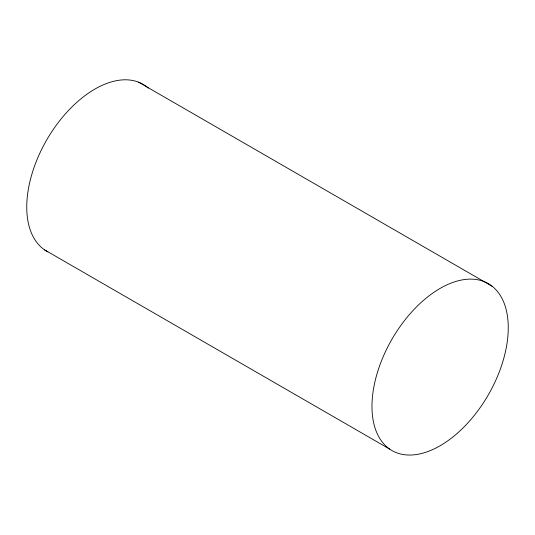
<?xml version="1.0" encoding="UTF-8"?>
<svg xmlns="http://www.w3.org/2000/svg" width="535" height="535" viewBox="0 0 535 535"><rect width="100%" height="100%" fill="white"/><g stroke="black" fill="none" stroke-linecap="round" stroke-linejoin="round"><path stroke-width="0.8" d="M138.685 82.209L492.307 286.372A96.36 55.633 -60 0 1 451.948 437.73A96.36 55.633 -60 0 1 376.085 377.135A96.36 55.633 -60 0 1 492.307 286.372M44.532 249.838L389.761 449.153M47.916 251.878A96.36 55.633 -60 0 1 48.959 136.164A96.36 55.633 -60 0 1 148.329 88.101"/></g></svg>
